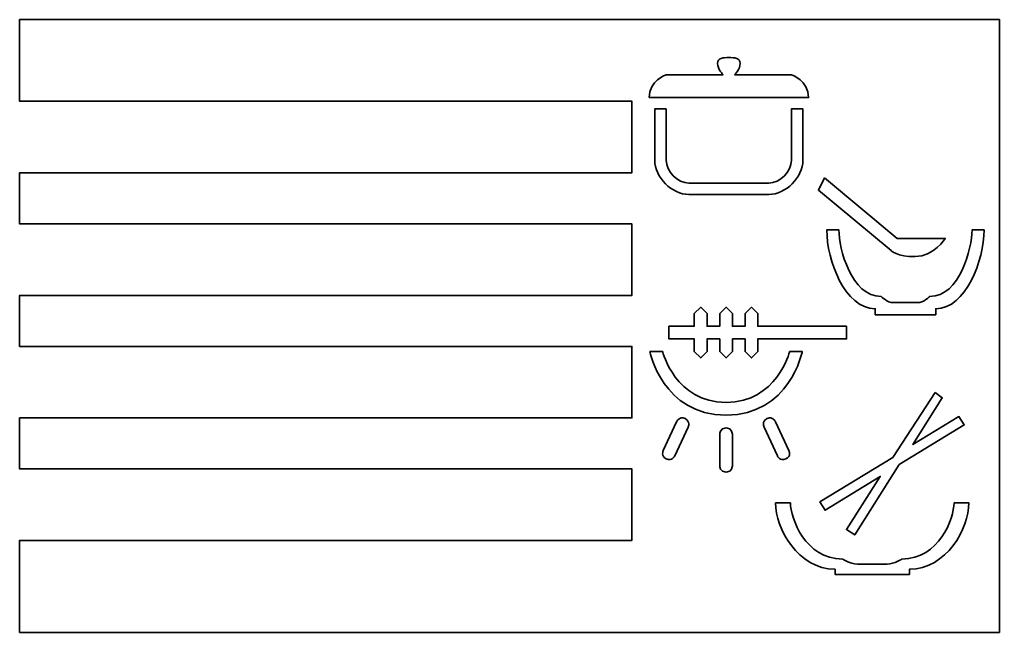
# Model space of a CAD drawing. Header units: inches. Extents: x 10 to 250, y -160 to -10.
import ezdxf

# ---------------------------------------------------------------- set-up
doc = ezdxf.new("R2010")
doc.units = ezdxf.units.IN
doc.header["$MEASUREMENT"] = 0
doc.layers.add('Layer 1', color=7, linetype='Continuous')
doc.layers.add('Layer 2', color=7, linetype='Continuous')

# ---------------------------------------------------------------- blocks, each defined once
blk = doc.blocks.new('block 2')
at = {"layer": 'Layer 2', "color": 18, "lineweight": 35, "true_color": 0x010101}
for points, knots in [([(164.19, -29.08), (164.19, -24.9), (168.38, -23.5), (168.38, -23.5), (168.38, -23.5), (182.33, -23.5), (182.33, -23.5), (182.33, -23.5), (180.94, -22.11), (180.94, -20.71), (180.94, -19.31), (182.33, -19.31), (183.73, -19.31), (185.12, -19.31), (186.52, -19.31), (186.52, -20.71), (186.52, -22.11), (185.12, -23.5), (185.12, -23.5), (185.12, -23.5), (199.07, -23.5), (199.07, -23.5), (199.07, -23.5), (203.26, -24.9), (203.26, -29.08), (203.26, -29.08), (164.19, -29.08), (164.19, -29.08)], [0, 0, 0, 0, 1, 1, 1, 2, 2, 2, 3, 3, 3, 4, 4, 4, 5, 5, 5, 6, 6, 6, 7, 7, 7, 8, 8, 8, 9, 9, 9, 9]), ([(168.38, -31.87), (168.38, -31.87), (168.38, -41.64), (168.38, -44.43), (168.38, -47.22), (171.17, -50.01), (173.96, -50.01), (176.75, -50.01), (190.7, -50.01), (193.49, -50.01), (196.28, -50.01), (199.07, -47.22), (199.07, -44.43), (199.07, -41.64), (199.07, -31.87), (199.07, -31.87), (199.07, -31.87), (201.86, -31.87), (201.86, -31.87), (201.86, -31.87), (201.86, -40.24), (201.86, -44.43), (201.86, -48.62), (197.68, -52.8), (193.49, -52.8), (189.31, -52.8), (178.14, -52.8), (173.96, -52.8), (169.77, -52.8), (165.59, -48.62), (165.59, -44.43), (165.59, -40.24), (165.59, -31.87), (165.59, -31.87), (165.59, -31.87), (168.38, -31.87), (168.38, -31.87)], [0, 0, 0, 0, 1, 1, 1, 2, 2, 2, 3, 3, 3, 4, 4, 4, 5, 5, 5, 6, 6, 6, 7, 7, 7, 8, 8, 8, 9, 9, 9, 10, 10, 10, 11, 11, 11, 12, 12, 12, 12])]:
    blk.add_open_spline(points, degree=3, knots=knots, dxfattribs=at)
blk = doc.blocks.new('block 3')
at = {"layer": 'Layer 2', "color": 18, "lineweight": 35, "true_color": 0x010101}
for points, knots in [([(207.15, -48.75), (207.15, -48.75), (224.94, -63.57), (224.94, -63.57), (224.94, -63.57), (236.79, -63.57), (236.79, -63.57), (236.79, -63.57), (233.83, -68.02), (229.38, -68.02), (224.94, -68.02), (223.45, -66.53), (223.45, -66.53), (223.45, -66.53), (205.67, -51.71), (205.67, -51.71), (205.67, -51.71), (207.15, -48.75), (207.15, -48.75)], [0, 0, 0, 0, 1, 1, 1, 2, 2, 2, 3, 3, 3, 4, 4, 4, 5, 5, 5, 6, 6, 6, 6]), ([(246.25, -61.49), (246.25, -61.49), (243.29, -61.49), (243.29, -61.49), (243.29, -65.94), (240.32, -77.79), (232.91, -77.79), (232.91, -77.79), (231.43, -79.28), (229.95, -79.28), (228.47, -79.28), (225.5, -79.28), (224.02, -79.28), (222.54, -79.28), (221.06, -77.79), (221.06, -77.79), (213.65, -77.79), (210.68, -65.94), (210.68, -61.49), (210.68, -61.49), (207.72, -61.49), (207.72, -61.49), (207.72, -68.9), (212.16, -80.76), (219.57, -80.76), (219.57, -80.76), (219.57, -82.24), (219.57, -82.24), (219.57, -82.24), (234.39, -82.24), (234.39, -82.24), (234.39, -82.24), (234.39, -80.76), (234.39, -80.76), (241.8, -80.76), (246.25, -68.9), (246.25, -61.49)], [0, 0, 0, 0, 1, 1, 1, 2, 2, 2, 3, 3, 3, 4, 4, 4, 5, 5, 5, 6, 6, 6, 7, 7, 7, 8, 8, 8, 9, 9, 9, 10, 10, 10, 11, 11, 11, 12, 12, 12, 12])]:
    blk.add_open_spline(points, degree=3, knots=knots, dxfattribs=at)
blk = doc.blocks.new('block 4')
at = {"layer": 'Layer 2', "color": 18, "lineweight": 35, "true_color": 0x010101}
blk.add_lwpolyline([(212.58, -85.06), (190.82, -85.06), (190.82, -81.95), (189.26, -80.4), (187.71, -81.95), (187.71, -85.06), (184.6, -85.06), (184.6, -81.95), (183.05, -80.4), (181.49, -81.95), (181.49, -85.06), (178.38, -85.06), (178.38, -81.95), (176.83, -80.4), (175.27, -81.95), (175.27, -85.06), (169.06, -85.06), (169.06, -88.17), (175.27, -88.17), (175.27, -91.28), (176.83, -92.83), (178.38, -91.28), (178.38, -88.17), (181.49, -88.17), (181.49, -91.28), (183.05, -92.83), (184.6, -91.28), (184.6, -88.17), (187.71, -88.17), (187.71, -91.28), (189.26, -92.83), (190.82, -91.28), (190.82, -88.17), (212.58, -88.17), (212.58, -85.06)], dxfattribs=at)
for points in [[(198.59, -91.28), (198.59, -91.28), (201.7, -91.28), (201.7, -91.28), (201.7, -91.28), (198.59, -106.82), (183.05, -106.82), (167.5, -106.82), (164.39, -91.28), (164.39, -91.28), (164.39, -91.28), (167.5, -91.28), (167.5, -91.28), (167.5, -91.28), (170.61, -103.71), (183.05, -103.71), (195.48, -103.71), (198.59, -91.28), (198.59, -91.28)], [(170.94, -108.42), (170.94, -108.42), (171.6, -107.01), (173, -107.67), (174.41, -108.33), (173.76, -109.73), (173.76, -109.73), (173.76, -109.73), (170.47, -116.78), (170.47, -116.78), (170.47, -116.78), (169.81, -118.19), (168.41, -117.53), (167, -116.87), (167.65, -115.47), (167.65, -115.47), (167.65, -115.47), (170.94, -108.42), (170.94, -108.42)], [(192.34, -109.73), (192.34, -109.73), (191.68, -108.33), (193.09, -107.67), (194.5, -107.01), (195.15, -108.42), (195.15, -108.42), (195.15, -108.42), (198.44, -115.46), (198.44, -115.46), (198.44, -115.46), (199.1, -116.87), (197.69, -117.53), (196.28, -118.19), (195.62, -116.78), (195.62, -116.78), (195.62, -116.78), (192.34, -109.73), (192.34, -109.73)], [(181.49, -111.49), (181.49, -111.49), (181.49, -109.93), (183.05, -109.93), (184.6, -109.93), (184.6, -111.49), (184.6, -111.49), (184.6, -111.49), (184.6, -119.26), (184.6, -119.26), (184.6, -119.26), (184.6, -120.81), (183.05, -120.81), (181.49, -120.81), (181.49, -119.26), (181.49, -119.26), (181.49, -119.26), (181.49, -111.49), (181.49, -111.49)]]:
    blk.add_open_spline(points, degree=3, knots=[0, 0, 0, 0, 1, 1, 1, 2, 2, 2, 3, 3, 3, 4, 4, 4, 5, 5, 5, 6, 6, 6, 6], dxfattribs=at)
blk = doc.blocks.new('block 5')
at = {"layer": 'Layer 2', "color": 18, "lineweight": 35, "true_color": 0x010101}
blk.add_lwpolyline([(234.23, -101.28), (236.01, -102.57), (228.83, -114.01), (240.07, -107.17), (241.41, -109.2), (225.46, -118.91), (214.57, -136.14), (212.54, -134.85), (220.81, -121.83), (207.29, -130.1), (206.05, -128.07), (223.93, -117.17), (234.23, -101.28)], dxfattribs=at)
blk.add_open_spline([(195.18, -128.29), (195.18, -128.29), (198.82, -128.29), (198.82, -128.29), (198.82, -132.04), (202.46, -142.04), (211.57, -142.04), (211.57, -142.04), (213.39, -143.29), (215.21, -143.29), (217.03, -143.29), (220.67, -143.29), (222.49, -143.29), (224.31, -143.29), (226.13, -142.04), (226.13, -142.04), (235.24, -142.04), (238.88, -132.04), (238.88, -128.29), (238.88, -128.29), (242.52, -128.29), (242.52, -128.29), (242.52, -134.54), (237.06, -144.54), (227.95, -144.54), (227.95, -144.54), (227.95, -145.79), (227.95, -145.79), (227.95, -145.79), (209.75, -145.79), (209.75, -145.79), (209.75, -145.79), (209.75, -144.54), (209.75, -144.54), (200.64, -144.54), (195.18, -134.54), (195.18, -128.29)], degree=3, knots=[0, 0, 0, 0, 1, 1, 1, 2, 2, 2, 3, 3, 3, 4, 4, 4, 5, 5, 5, 6, 6, 6, 7, 7, 7, 8, 8, 8, 9, 9, 9, 10, 10, 10, 11, 11, 11, 12, 12, 12, 12], dxfattribs=at)

msp = doc.modelspace()

# ---------------------------------------------------------------- linework, layer by layer
at = {"layer": 'Layer 1', "color": 250, "lineweight": 35, "true_color": 0x231f20}
msp.add_lwpolyline([(10, -10), (10, -30), (160, -30), (160, -47.5), (10, -47.5), (10, -60), (160, -60), (160, -77.5), (10, -77.5), (10, -90), (160, -90), (160, -107.5), (10, -107.5), (10, -120), (160, -120), (160, -137.5), (10, -137.5), (10, -160), (250, -160), (250, -10), (10, -10)], dxfattribs=at)

# ---------------------------------------------------------------- block references
at = {"layer": 'Layer 2'}
for name in ['block 2', 'block 3', 'block 4', 'block 5']:
    msp.add_blockref(name, (0, 0), dxfattribs=at)

doc.saveas('drawing.dxf')
